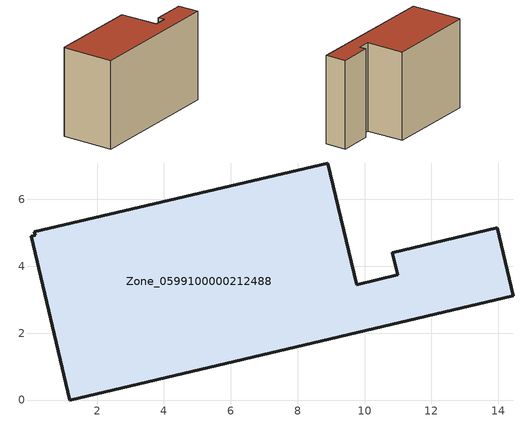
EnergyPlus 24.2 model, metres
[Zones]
Zone_0599100000212488
 floor ground (C_G): 1.18,0 0.03,4.9 0.15,4.93 0.12,5.04 8.9,7.09 9.77,3.45 10.99,3.74 10.83,4.4 13.97,5.15 14.45,3.12 z0
 wall outside (C_F): 14.45,3.12 13.97,5.15 10.83,4.4 10.99,3.74 9.77,3.45 8.9,7.09 0.12,5.04 0.15,4.93 0.03,4.9 1.18,0 14.45,3.12 z0:8.57
 roof outside (C_R): 0.03,4.9 1.18,0 14.45,3.12 13.97,5.15 10.83,4.4 10.99,3.74 9.77,3.45 8.9,7.09 0.12,5.04 0.15,4.93 z8.57
[BUILDING]
Pand.0599100000212488: North Axis=0; Terrain=City; Loads Convergence Tolerance Value=0.04; Temperature Convergence Tolerance Value=0.4; Solar Distribution=FullExterior; Maximum Number of Warmup Days=25; Minimum Number of Warmup Days=1
[Site:Location]
Rotterdam.The.Hague.AP_ZH_NLD Design_Conditions: Latitude=51.96; Longitude=4.45; Time Zone=1; Elevation=-4.5
[SITE:GROUNDTEMPERATURE:BUILDINGSURFACE]
18, 18, 18, 18, 18, 18, 18, 18, 18, 18, 18, 18
[MATERIAL] Thermal Absorptance=0.9; Solar Absorptance=0.7; Visible Absorptance=0.7
Name | Roughness | Thickness | Conductivity | Density | Specific Heat
G.TI.1975-1991 | MediumSmooth | 0.15 | 0.288461 | 540 | 1210
F.TI.1975-1991 | Rough | 0.3 | 0.230769 | 1920 | 840
R.TI.1975-1991 | MediumRough | 0.2 | 0.153846 | 1500 | 1000
[CONSTRUCTION]
C_G: G.TI.1975-1991
C_F: F.TI.1975-1991
C_R: R.TI.1975-1991
[ZONE]
Zone_0599100000212488: Type=1; Multiplier=1; Ceiling Height=Autocalculate; Volume=Autocalculate; Floor Area=autocalculate; Part of Total Floor Area=Yes
[ZONEINFILTRATION:DESIGNFLOWRATE]
Infil_Zone_0599100000212488: Zone or ZoneList or Space or SpaceList=Zone_0599100000212488; Schedule=AlwaysOn; Design Flow Rate Calculation Method=Flow/Area; Flow Rate per Floor Area=0.003; Constant Term Coefficient=1; Temperature Term Coefficient=0; Velocity Term Coefficient=0; Velocity Squared Term Coefficient=0
[HVACTEMPLATE:ZONE:IDEALLOADSAIRSYSTEM]
Zone_0599100000212488: Maximum Heating Supply Air Temperature=50; Minimum Cooling Supply Air Temperature=13; Maximum Heating Supply Air Humidity Ratio=0.0156; Minimum Cooling Supply Air Humidity Ratio=0.0077; Heating Limit=NoLimit; Cooling Limit=NoLimit; Dehumidification Control Type=ConstantSensibleHeatRatio; Cooling Sensible Heat Ratio=0.7; Dehumidification Setpoint=60; Humidification Control Type=None; Humidification Setpoint=30; Outdoor Air Method=None; Outdoor Air Flow Rate per Person=0.00944; Outdoor Air Flow Rate per Zone Floor Area=0; Outdoor Air Flow Rate per Zone=0; Demand Controlled Ventilation Type=None; Outdoor Air Economizer Type=NoEconomizer; Heat Recovery Type=None; Sensible Heat Recovery Effectiveness=0.7; Latent Heat Recovery Effectiveness=0.65
[ZONECONTROL:THERMOSTAT]
ThermostatControl_Zone_0599100000212488: Zone or ZoneList=Zone_0599100000212488; Control Type Schedule=DualSetpointControlType; Control 1=Thermostat_Zone_0599100000212488; Temperature Difference Between Cutout And Setpoint=0
[THERMOSTATSETPOINT:DUALSETPOINT]
Thermostat_Zone_0599100000212488: Heating Setpoint Temperature Schedule=HeatingSetpoint_Zone_0599100000212488; Cooling Setpoint Temperature Schedule=CoolingSetpoint_Zone_0599100000212488
[SCHEDULE:COMPACT]
HeatingSetpoint_Zone_0599100000212488: Through: 12/31, For: AllDays, Until: 24:00, 21
CoolingSetpoint_Zone_0599100000212488: Through: 12/31, For: AllDays, Until: 24:00, 24
DualSetpointControlType: Through: 12/31, For: AllDays, Until: 24:00, 4
AlwaysOn: Through: 12/31, For: AllDays, Until: 24:00, 1
